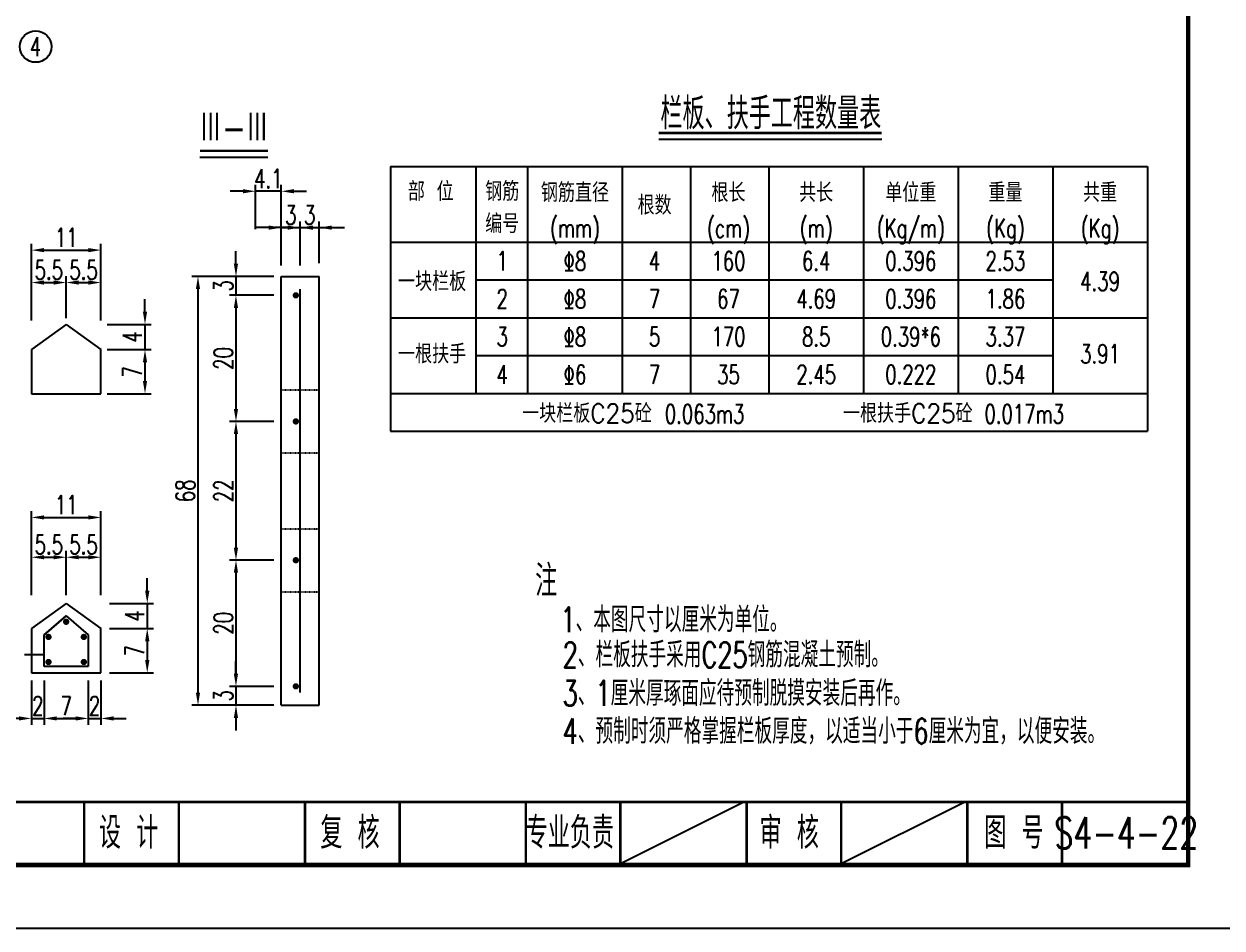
# Model space of a CAD drawing. Header units: millimetres. Extents: x -51 to 12129, y -1309 to -715.
# Drawn here: x 10255.2 to 10445.1, y -1308.7 to -1165.3 of the extents above; entities that cross this region are included whole.
import ezdxf
from ezdxf.enums import TextEntityAlignment as Align

# ---------------------------------------------------------------- set-up
doc = ezdxf.new("R2010")
doc.units = ezdxf.units.MM
doc.header["$LTSCALE"] = 0.25
doc.linetypes.add('DASHED2', pattern=[0.375, 0.25, -0.125])
for name, color, linetype in [('10', 1, 'Continuous'), ('DIMENSION', 2, 'Continuous'), ('图框', 7, 'Continuous'), ('尺寸标注', 2, 'Continuous'), ('文字', 7, 'Continuous'), ('标注', 4, 'Continuous'), ('钢筋', 6, 'Continuous')]:
    doc.layers.add(name, color=color, linetype=linetype)
doc.styles.get("Standard").update_dxf_attribs({"font": 'simplex1.shx', "width": 0.7, "bigfont": 'hztxt.shx'})
doc.dimstyles.new('比例：1：10', dxfattribs={"dimscale": 0, "dimtxt": 3, "dimasz": 2, "dimexe": 1, "dimexo": 1, "dimgap": 0.5, "dimtad": 1, "dimdec": 1, "dimzin": 9, "dimdsep": 46, "dimtxsty": 'Standard', "dimcen": 0.5, "dimclrd": 256, "dimclre": 256, "dimclrt": 256, "dimadec": 1, "dimazin": 2, "dimtfac": 1, "dimtdec": 1, "dimtix": 1, "dimtmove": 2, "dimatfit": 3, "dimfxl": 0, "dimtolj": 1, "dimtzin": 0, "dimlwd": -1, "dimlwe": -1, "dimarcsym": 0})

# ---------------------------------------------------------------- blocks, each defined once
blk = doc.blocks.new('*D1746')
at = {"layer": 'Defpoints', "color": 0}
for p in [(10261.91, -1206.3), (10261.91, -1212.94), (10256.41, -1216.94)]:
    blk.add_point(p, dxfattribs=at)
at = {"layer": '标注'}
for p, q in [((10256.41, -1212.3), (10256.41, -1205.3)), ((10261.91, -1211.94), (10261.91, -1205.3)), ((10258.41, -1206.3), (10259.91, -1206.3))]:
    blk.add_line(p, q, dxfattribs=at)
for points in [[(10258.41, -1205.97), (10258.41, -1206.64), (10256.41, -1206.3)], [(10259.91, -1205.97), (10259.91, -1206.64), (10261.91, -1206.3)]]:
    blk.add_solid(points, dxfattribs=at)
at = {"layer": '标注', "insert": (10259.16, -1204.3), "char_height": 3, "attachment_point": 5}
blk.add_mtext('\\A1;5.5', dxfattribs=at)
blk = doc.blocks.new('*D1747')
at = {"layer": 'Defpoints', "color": 0}
for p in [(10267.41, -1206.3), (10261.91, -1212.94), (10267.41, -1216.94)]:
    blk.add_point(p, dxfattribs=at)
at = {"layer": '标注'}
for p, q in [((10261.91, -1211.94), (10261.91, -1205.3)), ((10267.41, -1212.3), (10267.41, -1205.3)), ((10263.91, -1206.3), (10265.41, -1206.3))]:
    blk.add_line(p, q, dxfattribs=at)
for points in [[(10263.91, -1205.97), (10263.91, -1206.64), (10261.91, -1206.3)], [(10265.41, -1205.97), (10265.41, -1206.64), (10267.41, -1206.3)]]:
    blk.add_solid(points, dxfattribs=at)
at = {"layer": '标注', "insert": (10264.66, -1204.3), "char_height": 3, "attachment_point": 5}
blk.add_mtext('\\A1;5.5', dxfattribs=at)
blk = doc.blocks.new('*D1534')
at = {"layer": 'Defpoints', "color": 0}
for p in [(10267.41, -1201.16), (10256.41, -1216.94), (10267.41, -1216.94)]:
    blk.add_point(p, dxfattribs=at)
at = {"layer": '标注'}
for p, q in [((10256.41, -1207.16), (10256.41, -1200.16)), ((10267.41, -1207.16), (10267.41, -1200.16)), ((10258.41, -1201.16), (10265.41, -1201.16))]:
    blk.add_line(p, q, dxfattribs=at)
for points in [[(10258.41, -1200.83), (10258.41, -1201.5), (10256.41, -1201.16)], [(10265.41, -1200.83), (10265.41, -1201.5), (10267.41, -1201.16)]]:
    blk.add_solid(points, dxfattribs=at)
at = {"layer": '标注', "insert": (10261.91, -1199.16), "char_height": 3, "attachment_point": 5}
blk.add_mtext('\\A1;11', dxfattribs=at)
blk = doc.blocks.new('*D1535')
at = {"layer": 'Defpoints', "color": 0}
for p in [(10261.91, -1212.94), (10267.41, -1216.94), (10274.4, -1216.94)]:
    blk.add_point(p, dxfattribs=at)
at = {"layer": '标注'}
for p, q in [((10274.4, -1210.94), (10274.4, -1208.94)), ((10268.4, -1212.94), (10275.4, -1212.94)), ((10274.4, -1212.94), (10274.4, -1216.94)), ((10268.41, -1216.94), (10275.4, -1216.94)), ((10274.4, -1218.94), (10274.4, -1220.94))]:
    blk.add_line(p, q, dxfattribs=at)
for points in [[(10274.07, -1210.94), (10274.73, -1210.94), (10274.4, -1212.94)], [(10274.07, -1218.94), (10274.73, -1218.94), (10274.4, -1216.94)]]:
    blk.add_solid(points, dxfattribs=at)
at = {"layer": '标注', "insert": (10272.4, -1214.94), "char_height": 3, "attachment_point": 5, "rotation": 90}
blk.add_mtext('\\A1;4', dxfattribs=at)
blk = doc.blocks.new('*D1748')
at = {"layer": 'Defpoints', "color": 0}
for p in [(10267.41, -1216.94), (10267.41, -1223.94), (10274.4, -1223.94)]:
    blk.add_point(p, dxfattribs=at)
at = {"layer": '标注'}
for p, q in [((10268.41, -1216.94), (10275.4, -1216.94)), ((10274.4, -1218.94), (10274.4, -1221.94)), ((10268.41, -1223.94), (10275.4, -1223.94))]:
    blk.add_line(p, q, dxfattribs=at)
for points in [[(10274.07, -1218.94), (10274.73, -1218.94), (10274.4, -1216.94)], [(10274.07, -1221.94), (10274.73, -1221.94), (10274.4, -1223.94)]]:
    blk.add_solid(points, dxfattribs=at)
at = {"layer": '标注', "insert": (10272.4, -1220.44), "char_height": 3, "attachment_point": 5, "rotation": 90}
blk.add_mtext('\\A1;7', dxfattribs=at)
blk = doc.blocks.new('*D1749')
at = {"layer": 'Defpoints', "color": 0}
for p in [(10299.01, -1197.6), (10296.01, -1205.33), (10299.01, -1207.33)]:
    blk.add_point(p, dxfattribs=at)
at = {"layer": '标注'}
for p, q in [((10294.01, -1197.6), (10292.01, -1197.6)), ((10296.01, -1203.6), (10296.01, -1196.6)), ((10296.01, -1197.6), (10299.01, -1197.6)), ((10299.01, -1203.6), (10299.01, -1196.6)), ((10301.01, -1197.6), (10303.01, -1197.6))]:
    blk.add_line(p, q, dxfattribs=at)
for points in [[(10294.01, -1197.26), (10294.01, -1197.93), (10296.01, -1197.6)], [(10301.01, -1197.26), (10301.01, -1197.93), (10299.01, -1197.6)]]:
    blk.add_solid(points, dxfattribs=at)
at = {"layer": '标注', "insert": (10297.51, -1195.6), "char_height": 3, "attachment_point": 5}
blk.add_mtext('\\A1;3', dxfattribs=at)
blk = doc.blocks.new('*D1536')
at = {"layer": 'Defpoints', "color": 0}
for p in [(10302.01, -1197.6), (10302.01, -1204.23), (10299.01, -1207.33)]:
    blk.add_point(p, dxfattribs=at)
at = {"layer": '标注'}
for p, q in [((10297.01, -1197.6), (10295.01, -1197.6)), ((10299.01, -1203.6), (10299.01, -1196.6)), ((10299.01, -1197.6), (10302.01, -1197.6)), ((10302.01, -1203.23), (10302.01, -1196.6)), ((10304.01, -1197.6), (10306.01, -1197.6))]:
    blk.add_line(p, q, dxfattribs=at)
for points in [[(10297.01, -1197.26), (10297.01, -1197.93), (10299.01, -1197.6)], [(10304.01, -1197.26), (10304.01, -1197.93), (10302.01, -1197.6)]]:
    blk.add_solid(points, dxfattribs=at)
at = {"layer": '标注', "insert": (10300.51, -1195.6), "char_height": 3, "attachment_point": 5}
blk.add_mtext('\\A1;3', dxfattribs=at)
blk = doc.blocks.new('*D1750')
at = {"layer": 'Defpoints', "color": 0}
for p in [(10291.91, -1191.83), (10291.91, -1206), (10296.01, -1206)]:
    blk.add_point(p, dxfattribs=at)
at = {"layer": '标注'}
for p, q in [((10289.91, -1191.83), (10287.91, -1191.83)), ((10291.91, -1197.83), (10291.91, -1190.83)), ((10296.01, -1191.83), (10291.91, -1191.83)), ((10296.01, -1197.83), (10296.01, -1190.83)), ((10298.01, -1191.83), (10300.01, -1191.83))]:
    blk.add_line(p, q, dxfattribs=at)
for points in [[(10289.91, -1191.49), (10289.91, -1192.16), (10291.91, -1191.83)], [(10298.01, -1191.49), (10298.01, -1192.16), (10296.01, -1191.83)]]:
    blk.add_solid(points, dxfattribs=at)
at = {"layer": '标注', "insert": (10293.96, -1189.83), "char_height": 3, "attachment_point": 5}
blk.add_mtext('\\A1;4.1', dxfattribs=at)
blk = doc.blocks.new('*D1751')
at = {"layer": 'Defpoints', "color": 0}
for p in [(10296.01, -1205.33), (10288.82, -1208.33), (10298.31, -1208.33)]:
    blk.add_point(p, dxfattribs=at)
at = {"layer": '标注'}
for p, q in [((10288.82, -1203.33), (10288.82, -1201.33)), ((10294.82, -1205.33), (10287.82, -1205.33)), ((10288.82, -1205.33), (10288.82, -1208.33)), ((10294.82, -1208.33), (10287.82, -1208.33)), ((10288.82, -1210.33), (10288.82, -1212.33))]:
    blk.add_line(p, q, dxfattribs=at)
for points in [[(10288.48, -1203.33), (10289.15, -1203.33), (10288.82, -1205.33)], [(10288.48, -1210.33), (10289.15, -1210.33), (10288.82, -1208.33)]]:
    blk.add_solid(points, dxfattribs=at)
at = {"layer": '标注', "insert": (10286.82, -1206.83), "char_height": 3, "attachment_point": 5, "rotation": 90}
blk.add_mtext('\\A1;3', dxfattribs=at)
blk = doc.blocks.new('*D1752')
at = {"layer": 'Defpoints', "color": 0}
for p in [(10298.31, -1208.33), (10288.82, -1228.33), (10298.31, -1228.33)]:
    blk.add_point(p, dxfattribs=at)
at = {"layer": '标注'}
for p, q in [((10294.82, -1208.33), (10287.82, -1208.33)), ((10288.82, -1210.33), (10288.82, -1226.33)), ((10294.82, -1228.33), (10287.82, -1228.33))]:
    blk.add_line(p, q, dxfattribs=at)
for points in [[(10288.48, -1210.33), (10289.15, -1210.33), (10288.82, -1208.33)], [(10288.48, -1226.33), (10289.15, -1226.33), (10288.82, -1228.33)]]:
    blk.add_solid(points, dxfattribs=at)
at = {"layer": '标注', "insert": (10286.82, -1218.33), "char_height": 3, "attachment_point": 5, "rotation": 90}
blk.add_mtext('\\A1;20', dxfattribs=at)
blk = doc.blocks.new('*D1753')
at = {"layer": 'Defpoints', "color": 0}
for p in [(10298.31, -1228.33), (10288.82, -1250.33), (10298.31, -1250.33)]:
    blk.add_point(p, dxfattribs=at)
at = {"layer": '标注'}
for p, q in [((10294.82, -1228.33), (10287.82, -1228.33)), ((10288.82, -1230.33), (10288.82, -1248.33)), ((10294.82, -1250.33), (10287.82, -1250.33))]:
    blk.add_line(p, q, dxfattribs=at)
for points in [[(10288.48, -1230.33), (10289.15, -1230.33), (10288.82, -1228.33)], [(10288.48, -1248.33), (10289.15, -1248.33), (10288.82, -1250.33)]]:
    blk.add_solid(points, dxfattribs=at)
at = {"layer": '标注', "insert": (10286.82, -1239.33), "char_height": 3, "attachment_point": 5, "rotation": 90}
blk.add_mtext('\\A1;22', dxfattribs=at)
blk = doc.blocks.new('*D1754')
at = {"layer": 'Defpoints', "color": 0}
for p in [(10298.31, -1250.33), (10288.82, -1270.33), (10298.31, -1270.33)]:
    blk.add_point(p, dxfattribs=at)
at = {"layer": '标注'}
for p, q in [((10294.82, -1250.33), (10287.82, -1250.33)), ((10288.82, -1252.33), (10288.82, -1268.33)), ((10294.82, -1270.33), (10287.82, -1270.33))]:
    blk.add_line(p, q, dxfattribs=at)
for points in [[(10288.48, -1252.33), (10289.15, -1252.33), (10288.82, -1250.33)], [(10288.48, -1268.33), (10289.15, -1268.33), (10288.82, -1270.33)]]:
    blk.add_solid(points, dxfattribs=at)
at = {"layer": '标注', "insert": (10286.82, -1260.33), "char_height": 3, "attachment_point": 5, "rotation": 90}
blk.add_mtext('\\A1;20', dxfattribs=at)
blk = doc.blocks.new('*D1755')
at = {"layer": 'Defpoints', "color": 0}
for p in [(10298.31, -1270.33), (10288.82, -1273.33), (10298.42, -1273.33)]:
    blk.add_point(p, dxfattribs=at)
at = {"layer": '标注'}
for p, q in [((10288.82, -1268.33), (10288.82, -1266.33)), ((10294.82, -1270.33), (10287.82, -1270.33)), ((10288.82, -1270.33), (10288.82, -1273.33)), ((10294.82, -1273.33), (10287.82, -1273.33)), ((10288.82, -1275.33), (10288.82, -1277.33))]:
    blk.add_line(p, q, dxfattribs=at)
for points in [[(10288.48, -1268.33), (10289.15, -1268.33), (10288.82, -1270.33)], [(10288.48, -1275.33), (10289.15, -1275.33), (10288.82, -1273.33)]]:
    blk.add_solid(points, dxfattribs=at)
at = {"layer": '标注', "insert": (10286.82, -1271.83), "char_height": 3, "attachment_point": 5, "rotation": 90}
blk.add_mtext('\\A1;3', dxfattribs=at)
blk = doc.blocks.new('*D1756')
at = {"layer": 'Defpoints', "color": 0}
for p in [(10261.91, -1249.86), (10261.91, -1257.17), (10256.41, -1261.17)]:
    blk.add_point(p, dxfattribs=at)
at = {"layer": '标注'}
for p, q in [((10256.41, -1255.86), (10256.41, -1248.86)), ((10261.91, -1255.86), (10261.91, -1248.86)), ((10258.41, -1249.86), (10259.91, -1249.86))]:
    blk.add_line(p, q, dxfattribs=at)
for points in [[(10258.41, -1249.53), (10258.41, -1250.19), (10256.41, -1249.86)], [(10259.91, -1249.53), (10259.91, -1250.19), (10261.91, -1249.86)]]:
    blk.add_solid(points, dxfattribs=at)
at = {"layer": '标注', "insert": (10259.16, -1247.86), "char_height": 3, "attachment_point": 5}
blk.add_mtext('\\A1;5.5', dxfattribs=at)
blk = doc.blocks.new('*D1757')
at = {"layer": 'Defpoints', "color": 0}
for p in [(10267.41, -1249.86), (10261.91, -1257.17), (10267.41, -1261.17)]:
    blk.add_point(p, dxfattribs=at)
at = {"layer": '标注'}
for p, q in [((10261.91, -1255.86), (10261.91, -1248.86)), ((10267.41, -1255.86), (10267.41, -1248.86)), ((10263.91, -1249.86), (10265.41, -1249.86))]:
    blk.add_line(p, q, dxfattribs=at)
for points in [[(10263.91, -1249.53), (10263.91, -1250.19), (10261.91, -1249.86)], [(10265.41, -1249.53), (10265.41, -1250.19), (10267.41, -1249.86)]]:
    blk.add_solid(points, dxfattribs=at)
at = {"layer": '标注', "insert": (10264.66, -1247.86), "char_height": 3, "attachment_point": 5}
blk.add_mtext('\\A1;5.5', dxfattribs=at)
blk = doc.blocks.new('*D1537')
at = {"layer": 'Defpoints', "color": 0}
for p in [(10267.41, -1243.55), (10256.41, -1261.17), (10267.41, -1261.17)]:
    blk.add_point(p, dxfattribs=at)
at = {"layer": '标注'}
for p, q in [((10256.41, -1249.55), (10256.41, -1242.55)), ((10258.41, -1243.55), (10265.41, -1243.55)), ((10267.41, -1249.55), (10267.41, -1242.55))]:
    blk.add_line(p, q, dxfattribs=at)
for points in [[(10258.41, -1243.21), (10258.41, -1243.88), (10256.41, -1243.55)], [(10265.41, -1243.21), (10265.41, -1243.88), (10267.41, -1243.55)]]:
    blk.add_solid(points, dxfattribs=at)
at = {"layer": '标注', "insert": (10261.91, -1241.55), "char_height": 3, "attachment_point": 5}
blk.add_mtext('\\A1;11', dxfattribs=at)
blk = doc.blocks.new('*D1538')
at = {"layer": 'Defpoints', "color": 0}
for p in [(10261.91, -1257.17), (10267.41, -1261.17), (10274.76, -1261.17)]:
    blk.add_point(p, dxfattribs=at)
at = {"layer": '标注'}
for p, q in [((10274.76, -1255.17), (10274.76, -1253.17)), ((10268.76, -1257.17), (10275.76, -1257.17)), ((10274.76, -1257.17), (10274.76, -1261.17)), ((10268.76, -1261.17), (10275.76, -1261.17)), ((10274.76, -1263.17), (10274.76, -1265.17))]:
    blk.add_line(p, q, dxfattribs=at)
for points in [[(10274.42, -1255.17), (10275.09, -1255.17), (10274.76, -1257.17)], [(10274.42, -1263.17), (10275.09, -1263.17), (10274.76, -1261.17)]]:
    blk.add_solid(points, dxfattribs=at)
at = {"layer": '标注', "insert": (10272.76, -1259.17), "char_height": 3, "attachment_point": 5, "rotation": 90}
blk.add_mtext('\\A1;4', dxfattribs=at)
blk = doc.blocks.new('*D1758')
at = {"layer": 'Defpoints', "color": 0}
for p in [(10267.41, -1261.17), (10267.41, -1268.17), (10274.76, -1268.17)]:
    blk.add_point(p, dxfattribs=at)
at = {"layer": '标注'}
for p, q in [((10268.76, -1261.17), (10275.76, -1261.17)), ((10274.76, -1263.17), (10274.76, -1266.17)), ((10268.76, -1268.17), (10275.76, -1268.17))]:
    blk.add_line(p, q, dxfattribs=at)
for points in [[(10274.42, -1263.17), (10275.09, -1263.17), (10274.76, -1261.17)], [(10274.42, -1266.17), (10275.09, -1266.17), (10274.76, -1268.17)]]:
    blk.add_solid(points, dxfattribs=at)
at = {"layer": '标注', "insert": (10272.76, -1264.67), "char_height": 3, "attachment_point": 5, "rotation": 90}
blk.add_mtext('\\A1;7', dxfattribs=at)
blk = doc.blocks.new('*D1759')
at = {"layer": 'Defpoints', "color": 0}
for p in [(10256.41, -1266.42), (10258.41, -1266.42), (10258.41, -1275.42)]:
    blk.add_point(p, dxfattribs=at)
at = {"layer": '标注'}
for p, q in [((10256.41, -1269.42), (10256.41, -1276.42)), ((10258.41, -1269.42), (10258.41, -1276.42)), ((10254.41, -1275.42), (10252.41, -1275.42)), ((10256.41, -1275.42), (10258.41, -1275.42)), ((10260.41, -1275.42), (10262.41, -1275.42))]:
    blk.add_line(p, q, dxfattribs=at)
for points in [[(10254.41, -1275.09), (10254.41, -1275.75), (10256.41, -1275.42)], [(10260.41, -1275.09), (10260.41, -1275.75), (10258.41, -1275.42)]]:
    blk.add_solid(points, dxfattribs=at)
at = {"layer": '标注', "insert": (10257.41, -1273.42), "char_height": 3, "attachment_point": 5}
blk.add_mtext('\\A1;2', dxfattribs=at)
blk = doc.blocks.new('*D1539')
at = {"layer": 'Defpoints', "color": 0}
for p in [(10258.41, -1266.42), (10265.41, -1268.17), (10265.41, -1275.42)]:
    blk.add_point(p, dxfattribs=at)
at = {"layer": '标注'}
for p, q in [((10258.41, -1269.42), (10258.41, -1276.42)), ((10265.41, -1269.42), (10265.41, -1276.42)), ((10260.41, -1275.42), (10263.41, -1275.42))]:
    blk.add_line(p, q, dxfattribs=at)
for points in [[(10260.41, -1275.09), (10260.41, -1275.75), (10258.41, -1275.42)], [(10263.41, -1275.09), (10263.41, -1275.75), (10265.41, -1275.42)]]:
    blk.add_solid(points, dxfattribs=at)
at = {"layer": '标注', "insert": (10261.91, -1273.42), "char_height": 3, "attachment_point": 5}
blk.add_mtext('\\A1;7', dxfattribs=at)
blk = doc.blocks.new('*D1540')
at = {"layer": 'Defpoints', "color": 0}
for p in [(10265.41, -1266.42), (10267.41, -1268.17), (10267.41, -1275.42)]:
    blk.add_point(p, dxfattribs=at)
at = {"layer": '标注'}
for p, q in [((10265.41, -1269.42), (10265.41, -1276.42)), ((10267.41, -1269.42), (10267.41, -1276.42)), ((10263.41, -1275.42), (10261.41, -1275.42)), ((10265.41, -1275.42), (10267.41, -1275.42)), ((10269.41, -1275.42), (10271.41, -1275.42))]:
    blk.add_line(p, q, dxfattribs=at)
for points in [[(10263.41, -1275.09), (10263.41, -1275.75), (10265.41, -1275.42)], [(10269.41, -1275.09), (10269.41, -1275.75), (10267.41, -1275.42)]]:
    blk.add_solid(points, dxfattribs=at)
at = {"layer": '标注', "insert": (10266.41, -1273.42), "char_height": 3, "attachment_point": 5}
blk.add_mtext('\\A1;2', dxfattribs=at)
blk = doc.blocks.new('*D1554')
at = {"layer": 'Defpoints', "color": 0}
for p in [(10296.01, -1205.33), (10282.8, -1273.33), (10296.01, -1273.33)]:
    blk.add_point(p, dxfattribs=at)
at = {"layer": '标注'}
for p, q in [((10288.8, -1205.33), (10281.8, -1205.33)), ((10282.8, -1207.33), (10282.8, -1271.33)), ((10288.8, -1273.33), (10281.8, -1273.33))]:
    blk.add_line(p, q, dxfattribs=at)
for points in [[(10282.47, -1207.33), (10283.13, -1207.33), (10282.8, -1205.33)], [(10282.47, -1271.33), (10283.13, -1271.33), (10282.8, -1273.33)]]:
    blk.add_solid(points, dxfattribs=at)
at = {"layer": '标注', "insert": (10280.8, -1239.33), "char_height": 3, "attachment_point": 5, "rotation": 90}
blk.add_mtext('\\A1;68', dxfattribs=at)
blk = doc.blocks.new('123')
at = {"layer": '图框', "color": 2}
blk.add_lwpolyline([(369.33, -1011.65), (369.33, -714.65), (-50.67, -714.65), (-50.67, -1011.65)], close=True, dxfattribs=at)

msp = doc.modelspace()

# ---------------------------------------------------------------- linework, layer by layer
for p, q in [((10355.83222, -1183.59238), (10391.17046, -1183.59238)), ((10296.0084, -1202.82297), (10296.0084, -1195.48972)), ((10299.0084, -1202.82297), (10299.0084, -1199.87957)), ((10349.33091, -1298.65472), (10369.33091, -1288.65472)), ((10384.33091, -1298.65472), (10404.33091, -1288.65472))]:
    msp.add_line(p, q)
at = {"color": 7, "linetype": 'DASHED2'}
for p, q in [((10296.0084, -1223.32882), (10302.0084, -1223.32882)), ((10296.0084, -1233.32882), (10302.0084, -1233.32882)), ((10296.0084, -1245.32882), (10302.0084, -1245.32882)), ((10296.0084, -1255.32882), (10302.0084, -1255.32882))]:
    msp.add_line(p, q, dxfattribs=at)
at = {"color": 1}
msp.add_line((10313.28826, -1229.88917), (10433.28826, -1229.88917), dxfattribs=at)
at = {"const_width": 0.7}
msp.add_lwpolyline([(10439.75412, -1021.65471), (10059.75412, -1021.65471), (10059.75412, -1298.65471), (10439.75412, -1298.65471)], close=True, dxfattribs=at)
at = {"const_width": 0.4}
for points in [[(10355.83222, -1182.59238), (10391.17046, -1182.59238)], [(10059.75412, -1288.65471), (10439.75412, -1288.65471)], [(10334.75412, -1298.65471), (10334.75412, -1288.65471)], [(10349.75412, -1298.65471), (10349.75412, -1288.65471)], [(10369.75412, -1298.65471), (10369.75412, -1288.65471)], [(10384.75412, -1298.65471), (10384.75412, -1288.65471)], [(10404.75412, -1298.65471), (10404.75412, -1288.65471)], [(10419.75412, -1298.65471), (10419.75412, -1288.65471)]]:
    msp.add_lwpolyline(points, dxfattribs=at)
at = {"color": 1}
for points in [[(10313.28826, -1187.88917), (10313.28826, -1229.88917)], [(10313.28826, -1187.88917), (10433.28826, -1187.88917)], [(10433.28826, -1187.88917), (10433.28826, -1229.88917)], [(10313.28826, -1229.88917), (10433.28826, -1229.88917)]]:
    msp.add_lwpolyline(points, dxfattribs=at)
at = {"layer": '10', "color": 7, "linetype": 'Continuous'}
for p, q in [((10296.0084, -1205.32882), (10302.0084, -1205.32882)), ((10296.0084, -1273.32882), (10296.0084, -1205.32882)), ((10302.0084, -1273.32882), (10302.0084, -1205.32882)), ((10296.0084, -1273.32882), (10302.0084, -1273.32882))]:
    msp.add_line(p, q, dxfattribs=at)
at = {"layer": '10', "linetype": 'Continuous'}
for centre in [(10298.3084, -1208.32882), (10298.3084, -1228.32882), (10298.3084, -1250.32882), (10261.90712, -1260.09376), (10261.90712, -1260.09376), (10259.10712, -1262.49376), (10259.10712, -1262.49376), (10264.70712, -1262.49376), (10264.70712, -1262.49376), (10259.10712, -1266.47181), (10259.10712, -1266.47181), (10264.70712, -1266.47181), (10264.70712, -1266.47181), (10298.3084, -1270.32882)]:
    msp.add_circle(centre, 0.3, dxfattribs=at)
at = {"layer": 'DIMENSION', "color": 7, "linetype": 'Continuous'}
for p, q in [((10261.90712, -1212.9447), (10256.40712, -1216.9447)), ((10261.90712, -1212.9447), (10267.40712, -1216.9447)), ((10256.40712, -1216.9447), (10256.40712, -1223.9447)), ((10267.40712, -1223.9447), (10267.40712, -1216.9447)), ((10256.40712, -1223.9447), (10267.40712, -1223.9447)), ((10261.90712, -1257.17181), (10256.40712, -1261.17181)), ((10261.90712, -1257.17181), (10267.40712, -1261.17181)), ((10256.40712, -1261.17181), (10256.40712, -1268.17181)), ((10267.40712, -1268.17181), (10267.40712, -1261.17181)), ((10256.40712, -1268.17181), (10267.40712, -1268.17181))]:
    msp.add_line(p, q, dxfattribs=at)
at = {"layer": '图框', "const_width": 0.4}
for points in [[(10264.75412, -1298.65471), (10264.75412, -1288.65471)], [(10279.75412, -1298.65471), (10279.75412, -1288.65471)], [(10299.75412, -1298.65471), (10299.75412, -1288.65471)], [(10314.75412, -1298.65471), (10314.75412, -1288.65471)], [(10334.75412, -1298.65471), (10334.75412, -1288.65471)]]:
    msp.add_lwpolyline(points, dxfattribs=at)
at = {"layer": '尺寸标注'}
for p, q in [((10256.40712, -1210.4447), (10256.40712, -1204.01829)), ((10267.40712, -1210.4447), (10267.40712, -1204.01829))]:
    msp.add_line(p, q, dxfattribs=at)
at = {"layer": '文字'}
for p, q in [((10283.11109, -1186.42358), (10293.89014, -1186.42358)), ((10326.81432, -1187.88917), (10326.81432, -1223.88917)), ((10335.0513, -1187.88917), (10335.0513, -1223.88917)), ((10350.0513, -1187.88917), (10350.0513, -1223.88917)), ((10360.84725, -1187.88917), (10360.84725, -1223.88917)), ((10373.28826, -1187.88917), (10373.28826, -1223.88917)), ((10388.28826, -1187.88917), (10388.28826, -1223.88917)), ((10403.28826, -1187.88917), (10403.28826, -1223.88917)), ((10418.28826, -1187.88917), (10418.28826, -1223.88917)), ((10313.28826, -1199.88917), (10433.28826, -1199.88917)), ((10326.81432, -1205.88917), (10418.28826, -1205.88917)), ((10313.28826, -1211.88917), (10433.28826, -1211.88917)), ((10326.81432, -1211.88917), (10418.28826, -1211.88917)), ((10326.81432, -1217.88917), (10418.28826, -1217.88917)), ((10313.28826, -1223.88917), (10433.28826, -1223.88917)), ((10313.28826, -1223.88917), (10433.28826, -1223.88917)), ((10326.81432, -1223.88917), (10418.28826, -1223.88917))]:
    msp.add_line(p, q, dxfattribs=at)
at = {"layer": '文字', "const_width": 0.4}
msp.add_lwpolyline([(10283.11109, -1185.42358), (10293.89014, -1185.42358)], dxfattribs=at)
at = {"layer": '文字'}
msp.add_circle((10257.07229, -1168.88499), 2.5, dxfattribs=at)
at = {"layer": '标注'}
msp.add_line((10258.40712, -1265.35031), (10255.3129, -1265.35031), dxfattribs=at)
at = {"layer": '钢筋'}
for p, q in [((10299.0084, -1271.32882), (10299.0084, -1207.32882)), ((10258.40712, -1262.17181), (10261.90712, -1259.17181)), ((10261.90712, -1259.17181), (10258.40712, -1262.17181)), ((10261.90712, -1259.17181), (10265.40712, -1262.17181)), ((10258.40712, -1267.17181), (10258.40712, -1262.17181)), ((10265.40712, -1262.17181), (10265.40712, -1267.17181)), ((10265.40712, -1267.17181), (10258.40712, -1267.17181))]:
    msp.add_line(p, q, dxfattribs=at)
at = {"layer": '钢筋', "const_width": 0.5}
for points in [[(10298.0584, -1208.32882, 1), (10298.5584, -1208.32882, 1)], [(10298.0584, -1228.32882, 1), (10298.5584, -1228.32882, 1)], [(10298.0584, -1250.32882, 1), (10298.5584, -1250.32882, 1)], [(10261.65712, -1260.09376, 1), (10262.15712, -1260.09376, 1)], [(10258.85712, -1262.49376, 1), (10259.35712, -1262.49376, 1)], [(10264.45712, -1262.49376, 1), (10264.95712, -1262.49376, 1)], [(10258.85712, -1266.47181, 1), (10259.35712, -1266.47181, 1)], [(10264.45712, -1266.47181, 1), (10264.95712, -1266.47181, 1)], [(10298.0584, -1270.32882, 1), (10298.5584, -1270.32882, 1)]]:
    msp.add_lwpolyline(points, format="xyb", close=True, dxfattribs=at)

# ---------------------------------------------------------------- block references
at = {"layer": '标注'}
msp.add_blockref('123', (10080, -297), dxfattribs=at)

# ---------------------------------------------------------------- texts
at = {"width": 0.7}
msp.add_text('栏板、扶手工程数量表', height=5, dxfattribs=at).set_placement((10373.59781, -1179.25119), align=Align.MIDDLE)
at = {"color": 7, "width": 0.7}
for s, height, p in [('注', 5, (10336.25242, -1256.07746)), ('1、本图尺寸以厘米为单位。', 4, (10340.25444, -1261.75863)), ('2、栏板扶手采用C25钢筋混凝土预制。', 4, (10340.60502, -1267.32979)), ('3、1厘米厚琢面应待预制脱摸安装后再作。', 4, (10340.60502, -1273.42905)), ('4、预制时须严格掌握栏板厚度，以适当小于6厘米为宜，以便安装。', 4, (10340.60502, -1279.44002))]:
    msp.add_text(s, height=height, dxfattribs=at).set_placement(p)
at = {"width": 0.7}
for s, p in [('专业负责', (10341.74435, -1293.56012)), ('审 核', (10376.51815, -1293.56012)), ('图 号', (10412.13732, -1293.56012)), ('S4-4-22', (10429.95697, -1293.56013))]:
    msp.add_text(s, height=5, dxfattribs=at).set_placement(p, align=Align.MIDDLE_CENTER)
at = {"layer": '图框', "width": 0.7}
for s, p in [('设 计', (10271.79879, -1293.56012)), ('复 核', (10306.8936, -1293.56012))]:
    msp.add_text(s, height=5, dxfattribs=at).set_placement(p, align=Align.MIDDLE_CENTER)
at = {"layer": '文字', "width": 0.7}
for s, height, p in [('4', 3, (10257.02559, -1168.90897)), ('Ⅲ-Ⅲ', 5, (10288.49703, -1181.75344))]:
    msp.add_text(s, height=height, dxfattribs=at).set_placement(p, align=Align.MIDDLE_CENTER)
at = {"layer": '文字'}
for s, width, p in [('部 位', 0.9, (10319.69156, -1191.69775)), ('钢筋', 0.9, (10331.0242, -1191.69775)), ('钢筋直径', 0.9, (10342.5513, -1191.88917)), ('根长', 0.9, (10366.88497, -1191.88917)), ('共长', 0.9, (10380.78826, -1191.88917)), ('单位重', 0.9, (10395.78826, -1191.88917)), ('重量', 0.9, (10410.78826, -1191.88917)), ('共重', 0.9, (10425.78826, -1191.88917)), ('根数', 0.9, (10355.17509, -1193.88917)), ('编号', 0.9, (10331.0242, -1196.81106)), ('(mm)', 0.7, (10342.5513, -1197.88917)), ('(cm)', 0.7, (10366.88497, -1197.88917)), ('(m)', 0.7, (10380.78826, -1197.88917)), ('(Kg/m)', 0.7, (10395.78826, -1197.88917)), ('(Kg)', 0.7, (10410.78826, -1197.88917)), ('(Kg)', 0.7, (10425.78826, -1197.88917)), ('1', 0.7, (10331.0242, -1202.88917)), ('%%1318', 0.7, (10342.5513, -1202.88917)), ('4', 0.7, (10355.17509, -1202.88917)), ('160', 0.7, (10366.88497, -1202.88917)), ('6.4', 0.7, (10380.78826, -1202.88917)), ('0.396', 0.7, (10395.78826, -1202.88917)), ('2.53', 0.7, (10410.78826, -1202.88917)), ('一块栏板', 0.9, (10319.9066, -1205.99563)), ('4.39', 0.7, (10425.78826, -1206.10509)), ('2', 0.7, (10331.0242, -1208.88917)), ('%%1318', 0.7, (10342.5513, -1208.88917)), ('7', 0.7, (10355.17509, -1208.88917)), ('67', 0.7, (10366.88497, -1208.88917)), ('4.69', 0.7, (10380.78826, -1208.88917)), ('0.396', 0.7, (10395.78826, -1208.88917)), ('1.86', 0.7, (10410.78826, -1208.88917)), ('3', 0.7, (10331.0242, -1214.88917)), ('%%1318', 0.7, (10342.5513, -1214.88917)), ('5', 0.7, (10355.17509, -1214.88917)), ('170', 0.7, (10366.88497, -1214.88917)), ('8.5', 0.7, (10380.78826, -1214.88917)), ('0.39*6', 0.7, (10395.78826, -1214.88917)), ('3.37', 0.7, (10410.78826, -1214.88917)), ('一根扶手', 0.9, (10319.9066, -1217.48816)), ('3.91', 0.7, (10425.78826, -1217.61006)), ('4', 0.7, (10331.0242, -1220.88917)), ('%%1316', 0.7, (10342.5513, -1220.88917)), ('7', 0.7, (10355.17509, -1220.88917)), ('35', 0.7, (10366.88497, -1220.88917)), ('2.45', 0.7, (10380.78826, -1220.88917)), ('0.222', 0.7, (10395.78826, -1220.88917)), ('0.54', 0.7, (10410.78826, -1220.88917)), ('一块栏板C25砼', 0.9, (10344.45701, -1226.88917)), ('0.063m3', 0.7, (10363.10291, -1227.13459)), ('一根扶手C25砼', 0.9, (10395.30973, -1226.88917)), ('0.017m3', 0.7, (10413.77285, -1227.13459))]:
    msp.add_text(s, height=3, dxfattribs=dict(at, width=width)).set_placement(p, align=Align.MIDDLE)

# ---------------------------------------------------------------- dimensions: what is measured, and where the dimension line sits
at = {"layer": '标注'}
for base, p1, p2, picture, middle in [((10291.91377, -1191.8277), (10296.0084, -1206.00287), (10291.91377, -1206.00287), '*D1750', (10293.96109, -1189.8277)), ((10299.0084, -1197.59715), (10296.0084, -1205.32882), (10299.0084, -1207.32882), '*D1749', (10297.5084, -1195.59715)), ((10302.0084, -1197.59715), (10299.0084, -1207.32882), (10302.0084, -1204.22995), '*D1536', (10300.5084, -1195.59715)), ((10267.40712, -1201.16227), (10256.40712, -1216.9447), (10267.40712, -1216.9447), '*D1534', (10261.90712, -1199.16227)), ((10261.90712, -1206.30186), (10256.40712, -1216.9447), (10261.90712, -1212.9447), '*D1746', (10259.15712, -1204.30186)), ((10267.40712, -1206.30186), (10261.90712, -1212.9447), (10267.40712, -1216.9447), '*D1747', (10264.65712, -1204.30186)), ((10267.40712, -1243.54646), (10256.40712, -1261.17181), (10267.40712, -1261.17181), '*D1537', (10261.90712, -1241.54646)), ((10261.90712, -1249.86148), (10256.40712, -1261.17181), (10261.90712, -1257.17181), '*D1756', (10259.15712, -1247.86148)), ((10267.40712, -1249.86148), (10261.90712, -1257.17181), (10267.40712, -1261.17181), '*D1757', (10264.65712, -1247.86148)), ((10258.40712, -1275.41921), (10256.40712, -1266.41875), (10258.40712, -1266.41875), '*D1759', (10257.40712, -1273.41921)), ((10265.40712, -1275.41921), (10258.40712, -1266.41875), (10265.40712, -1268.17181), '*D1539', (10261.90712, -1273.41921)), ((10267.40712, -1275.41921), (10265.40712, -1266.41875), (10267.40712, -1268.17181), '*D1540', (10266.40712, -1273.41921))]:
    dim = msp.add_linear_dim(base=base, p1=p1, p2=p2, dimstyle='比例：1：10', override={"dimscale": 1}, dxfattribs=at)
    dim.commit()
    dim.dimension.update_dxf_attribs({"geometry": picture, "text_midpoint": middle})
for base, p1, p2, picture, middle in [((10288.81502, -1208.32882), (10296.0084, -1205.32882), (10298.3084, -1208.32882), '*D1751', (10286.81502, -1206.82882)), ((10282.79836, -1273.32882), (10296.0084, -1205.32882), (10296.0084, -1273.32882), '*D1554', (10280.79836, -1239.32882)), ((10274.39909, -1216.9447), (10261.90712, -1212.9447), (10267.40712, -1216.9447), '*D1535', (10272.39909, -1214.9447)), ((10288.81502, -1228.32882), (10298.3084, -1208.32882), (10298.3084, -1228.32882), '*D1752', (10286.81502, -1218.32882)), ((10274.39909, -1223.9447), (10267.40712, -1216.9447), (10267.40712, -1223.9447), '*D1748', (10272.39909, -1220.4447)), ((10288.81502, -1250.32882), (10298.3084, -1228.32882), (10298.3084, -1250.32882), '*D1753', (10286.81502, -1239.32882)), ((10288.81502, -1270.32882), (10298.3084, -1250.32882), (10298.3084, -1270.32882), '*D1754', (10286.81502, -1260.32882)), ((10274.75714, -1261.17181), (10261.90712, -1257.17181), (10267.40712, -1261.17181), '*D1538', (10272.75714, -1259.17181)), ((10274.75714, -1268.17181), (10267.40712, -1261.17181), (10267.40712, -1268.17181), '*D1758', (10272.75714, -1264.67181)), ((10288.81502, -1273.32882), (10298.3084, -1270.32882), (10298.41623, -1273.32882), '*D1755', (10286.81502, -1271.82882))]:
    dim = msp.add_linear_dim(base=base, p1=p1, p2=p2, angle=90, dimstyle='比例：1：10', override={"dimscale": 1}, dxfattribs=at)
    dim.commit()
    dim.dimension.update_dxf_attribs({"geometry": picture, "text_midpoint": middle})

doc.saveas('drawing.dxf')
